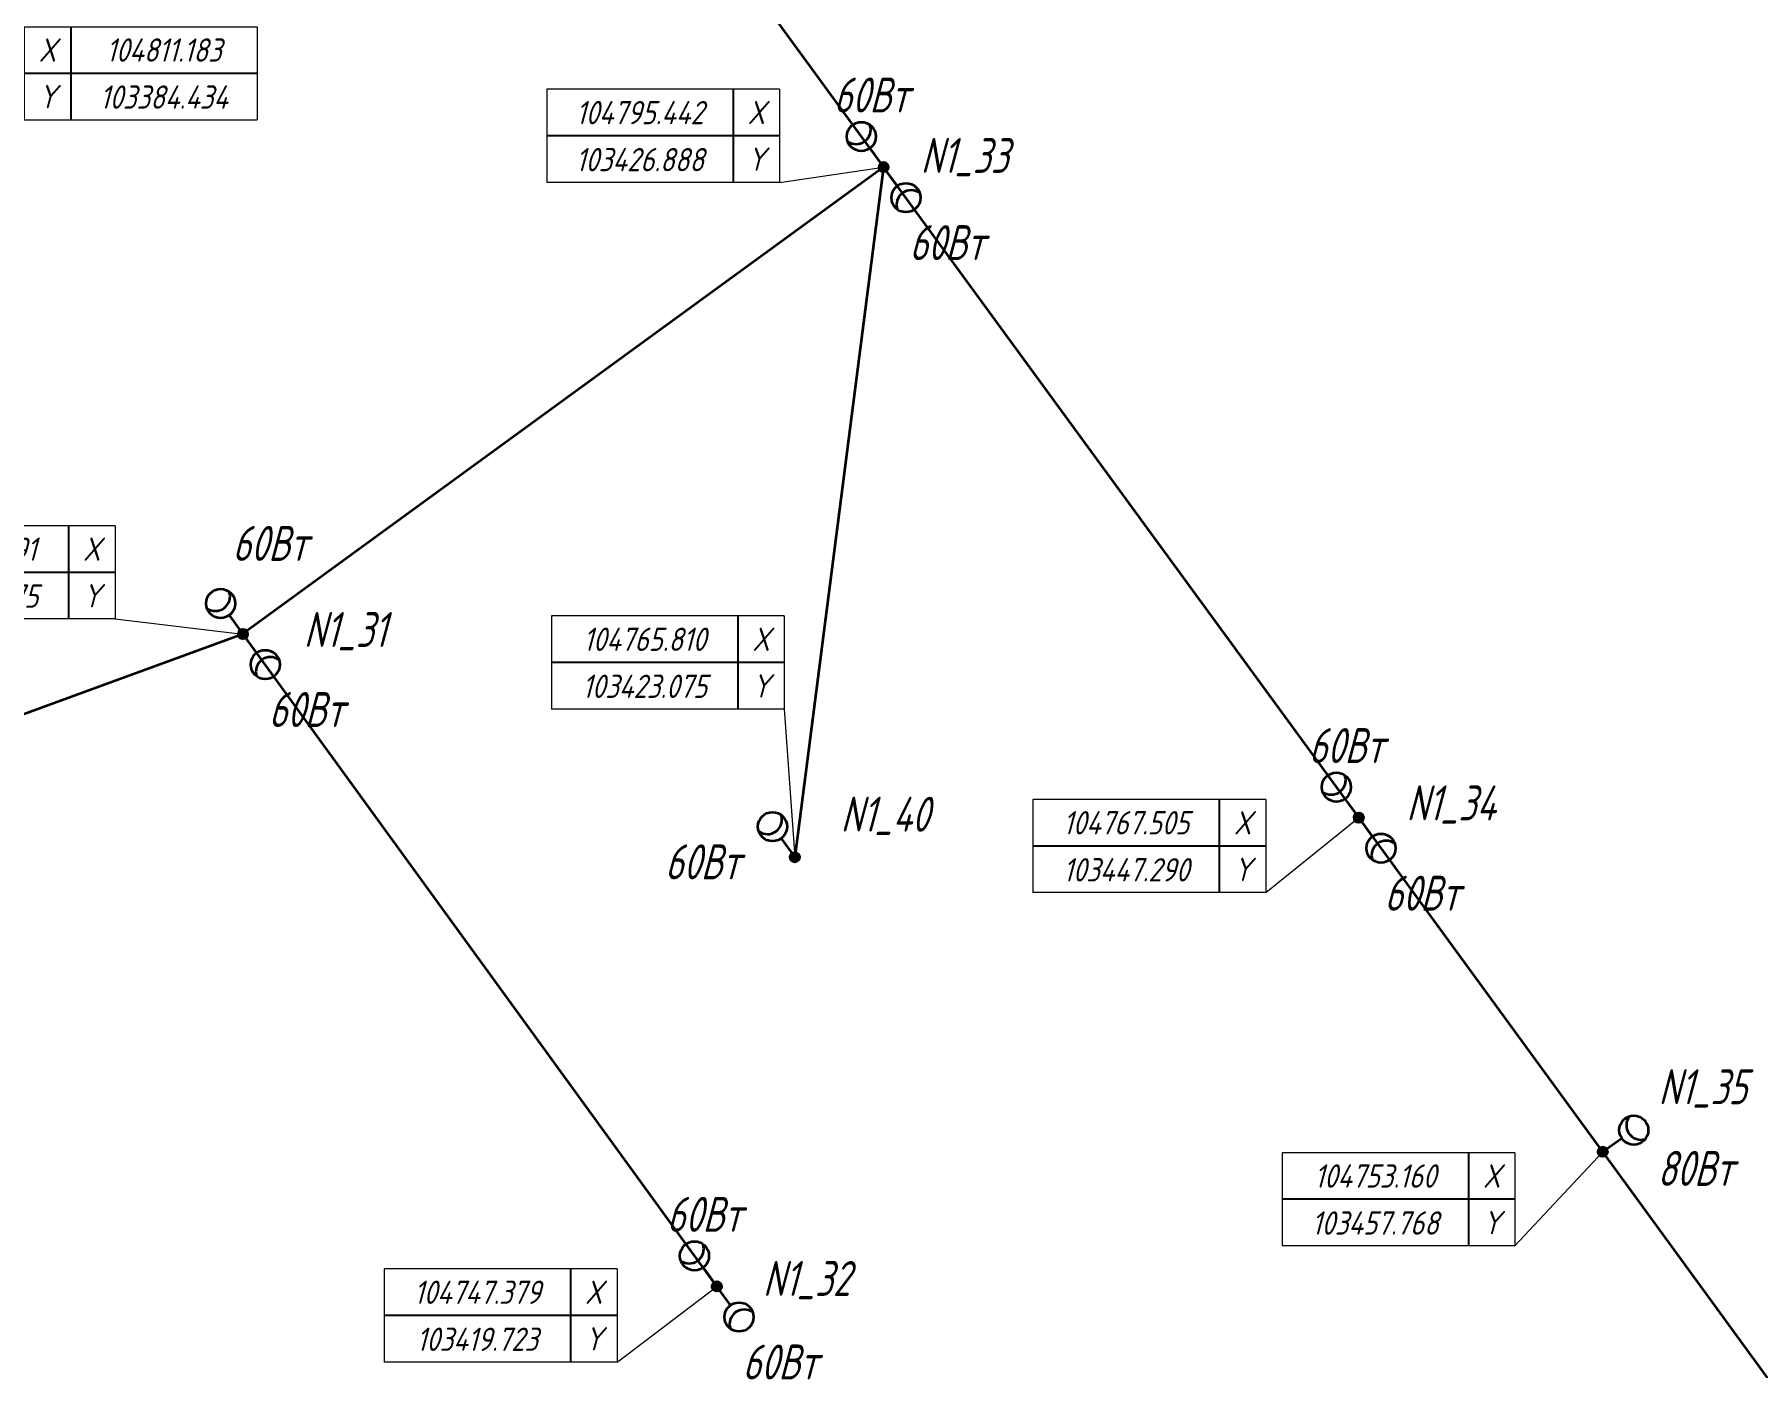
# Model space of a CAD drawing. Header units: millimetres. Extents: x 103224660 to 103518869, y 104697762 to 104995758.
# Drawn here: x 103390421 to 103464415, y 104743894 to 104801135 of the extents above; entities that cross this region are included whole.
import ezdxf
from ezdxf.enums import TextEntityAlignment as Align

# ---------------------------------------------------------------- set-up
doc = ezdxf.new("R2010")
doc.units = ezdxf.units.MM
doc.set_wipeout_variables(frame=1)
doc.layers.add('0 @ 1', color=7, linetype='Continuous')
for name, color, linetype, lineweight in [('ЭО_Воздушная линия', 10, 'Continuous', 35), ('ЭО_Пл_Опора', 10, 'Continuous', 35), ('ЭО_Пл_Опора_Светильники', 10, 'Continuous', 35), ('ЭО_Пл_Светильники', 10, 'Continuous', 25), ('ЭО_Пл_Светильники_Текст', 10, 'Continuous', 20), ('ЭС_Координата', 7, 'Continuous', 25)]:
    doc.layers.add(name, color=color, linetype=linetype, lineweight=lineweight)
doc.styles.add('ПБГС', font='simplex.shx', dxfattribs={"width": 0.8, "oblique": 15})

# ---------------------------------------------------------------- blocks, each defined once
blk = doc.blocks.new('промежуточная')
h = blk.add_hatch(color=255)
edge = h.paths.add_edge_path()
edge.add_arc((0, 0), 0.833, 0, 360)
at = {"lineweight": 30}
blk.add_circle((0, 0), 0.833, dxfattribs=at)
blk = doc.blocks.new('*U229')
at = {"layer": 'ЭО_Пл_Светильники'}
blk.add_line((0, 2), (0, 0), dxfattribs=at)
at = {"layer": 'ЭО_Пл_Светильники', "linetype": 'ByBlock', "xscale": 250, "yscale": 250, "zscale": 250}
blk.add_blockref('промежуточная', (0, 0), dxfattribs=at)
at = {"style": 'ПБГС', "oblique": 15, "width": 0.7, "flags": 1}
blk.add_attdef('NAME', (0, -6), '', height=3.5, dxfattribs=at)
at = {"layer": 'ЭО_Пл_Светильники_Текст', "style": 'ПБГС', "oblique": 15, "width": 0.7}
blk.add_attdef('N_PYLON', (1592, -251), '', height=1500, dxfattribs=at)
at = {"layer": 'ЭО_Пл_Светильники_Текст', "style": 'ПБГС', "oblique": 15, "width": 0.7, "flags": 1}
for tag, p in [('TYPE', (0, 0)), ('MANUFACTURER', (0, -12)), ('SPECIFICATION_SECTION', (0, -18)), ('POWER', (0, -24)), ('GROUP', (0, -30))]:
    blk.add_attdef(tag, p, '', height=3.5, dxfattribs=at)
blk = doc.blocks.new('*U26')
at = {"layer": 'ЭО_Пл_Светильники'}
blk.add_line((0, 2), (0, 0), dxfattribs=at)
at = {"layer": 'ЭО_Пл_Светильники', "linetype": 'ByBlock', "xscale": 250, "yscale": 250, "zscale": 250}
blk.add_blockref('промежуточная', (0, 0), dxfattribs=at)
at = {"style": 'ПБГС', "oblique": 15, "width": 0.7, "flags": 1}
blk.add_attdef('NAME', (0, -6), '', height=3.5, dxfattribs=at)
at = {"layer": 'ЭО_Пл_Светильники_Текст', "style": 'ПБГС', "oblique": 15, "width": 0.7}
blk.add_attdef('N_PYLON', (2613, -558), '', height=1500, dxfattribs=at)
at = {"layer": 'ЭО_Пл_Светильники_Текст', "style": 'ПБГС', "oblique": 15, "width": 0.7, "flags": 1}
for tag, p in [('TYPE', (0, 0)), ('MANUFACTURER', (0, -12)), ('SPECIFICATION_SECTION', (0, -18)), ('POWER', (0, -24)), ('GROUP', (0, -30))]:
    blk.add_attdef(tag, p, '', height=3.5, dxfattribs=at)
blk = doc.blocks.new('*U430')
at = {"layer": 'ЭО_Пл_Светильники'}
blk.add_line((0, 2), (0, 0), dxfattribs=at)
at = {"layer": 'ЭО_Пл_Светильники', "linetype": 'ByBlock', "xscale": 250, "yscale": 250, "zscale": 250}
blk.add_blockref('промежуточная', (0, 0), dxfattribs=at)
at = {"style": 'ПБГС', "oblique": 15, "width": 0.7, "flags": 1}
blk.add_attdef('NAME', (0, -6), '', height=3.5, dxfattribs=at)
at = {"layer": 'ЭО_Пл_Светильники_Текст', "style": 'ПБГС', "oblique": 15, "width": 0.7}
blk.add_attdef('N_PYLON', (1981, -409), '', height=1500, dxfattribs=at)
at = {"layer": 'ЭО_Пл_Светильники_Текст', "style": 'ПБГС', "oblique": 15, "width": 0.7, "flags": 1}
for tag, p in [('TYPE', (0, 0)), ('MANUFACTURER', (0, -12)), ('SPECIFICATION_SECTION', (0, -18)), ('POWER', (0, -24)), ('GROUP', (0, -30))]:
    blk.add_attdef(tag, p, '', height=3.5, dxfattribs=at)
blk = doc.blocks.new('*U228')
at = {"layer": 'ЭО_Пл_Светильники'}
blk.add_line((0, 2), (0, 0), dxfattribs=at)
at = {"layer": 'ЭО_Пл_Светильники', "linetype": 'ByBlock', "xscale": 250, "yscale": 250, "zscale": 250}
blk.add_blockref('промежуточная', (0, 0), dxfattribs=at)
at = {"style": 'ПБГС', "oblique": 15, "width": 0.7, "flags": 1}
blk.add_attdef('NAME', (0, -6), '', height=3.5, dxfattribs=at)
at = {"layer": 'ЭО_Пл_Светильники_Текст', "style": 'ПБГС', "oblique": 15, "width": 0.7}
blk.add_attdef('N_PYLON', (2050, -118), '', height=1500, dxfattribs=at)
at = {"layer": 'ЭО_Пл_Светильники_Текст', "style": 'ПБГС', "oblique": 15, "width": 0.7, "flags": 1}
for tag, p in [('TYPE', (0, 0)), ('MANUFACTURER', (0, -12)), ('SPECIFICATION_SECTION', (0, -18)), ('POWER', (0, -24)), ('GROUP', (0, -30))]:
    blk.add_attdef(tag, p, '', height=3.5, dxfattribs=at)
blk = doc.blocks.new('*U243')
at = {"layer": 'ЭО_Пл_Светильники'}
blk.add_line((0, 2), (0, 0), dxfattribs=at)
at = {"layer": 'ЭО_Пл_Светильники', "linetype": 'ByBlock', "xscale": 250, "yscale": 250, "zscale": 250}
blk.add_blockref('промежуточная', (0, 0), dxfattribs=at)
at = {"style": 'ПБГС', "oblique": 15, "width": 0.7, "flags": 1}
blk.add_attdef('NAME', (0, -6), '', height=3.5, dxfattribs=at)
at = {"layer": 'ЭО_Пл_Светильники_Текст', "style": 'ПБГС', "oblique": 15, "width": 0.7}
blk.add_attdef('N_PYLON', (2394, 2041), '', height=1500, dxfattribs=at)
at = {"layer": 'ЭО_Пл_Светильники_Текст', "style": 'ПБГС', "oblique": 15, "width": 0.7, "flags": 1}
for tag, p in [('TYPE', (0, 0)), ('MANUFACTURER', (0, -12)), ('SPECIFICATION_SECTION', (0, -18)), ('POWER', (0, -24)), ('GROUP', (0, -30))]:
    blk.add_attdef(tag, p, '', height=3.5, dxfattribs=at)
blk = doc.blocks.new('*U24')
at = {"layer": 'ЭО_Пл_Светильники'}
blk.add_line((0, 2), (0, 0), dxfattribs=at)
at = {"layer": 'ЭО_Пл_Светильники', "linetype": 'ByBlock', "xscale": 250, "yscale": 250, "zscale": 250}
blk.add_blockref('промежуточная', (0, 0), dxfattribs=at)
at = {"style": 'ПБГС', "oblique": 15, "width": 0.7, "flags": 1}
blk.add_attdef('NAME', (0, -6), '', height=3.5, dxfattribs=at)
at = {"layer": 'ЭО_Пл_Светильники_Текст', "style": 'ПБГС', "oblique": 15, "width": 0.7}
blk.add_attdef('N_PYLON', (1964, 1095), '', height=1500, dxfattribs=at)
at = {"layer": 'ЭО_Пл_Светильники_Текст', "style": 'ПБГС', "oblique": 15, "width": 0.7, "flags": 1}
for tag, p in [('TYPE', (0, 0)), ('MANUFACTURER', (0, -12)), ('SPECIFICATION_SECTION', (0, -18)), ('POWER', (0, -24)), ('GROUP', (0, -30))]:
    blk.add_attdef(tag, p, '', height=3.5, dxfattribs=at)
blk = doc.blocks.new('*U208')
at = {"layer": 'ЭО_Пл_Опора_Светильники'}
h = blk.add_hatch(color=256, dxfattribs=at)
h.dxf.hatch_style = 1
h.paths.add_polyline_path([(-161, -117, 1), (161, 117, 1)])
blk.add_line((589, -808), (0, 0), dxfattribs=at)
for centre, radius in [((0, 0), 199), ((957, -1313), 625)]:
    blk.add_circle(centre, radius, dxfattribs=at)
blk.add_arc((1178, -1616), 625, 53.54546, 198.63025, dxfattribs=at)
at = {"style": 'ПБГС', "oblique": 15, "width": 0.7, "flags": 1}
for tag, p, height in [('TYPE', (-1704, -2539), 525000), ('NAME', (0, -3506), 875), ('MANUFACTURER', (0, -5006), 875), ('SPECIFICATION_SECTION', (0, -6506), 875), ('GROUP', (0, -9506), 875)]:
    blk.add_attdef(tag, p, '', height=height, dxfattribs=at)
at = {"layer": 'ЭО_Пл_Светильники_Текст', "style": 'ПБГС', "oblique": 15, "width": 0.7}
blk.add_attdef('POWER', (1103, -3993), '', height=1500, dxfattribs=at)
blk = doc.blocks.new('*U209')
at = {"layer": 'ЭО_Пл_Опора_Светильники'}
h = blk.add_hatch(color=256, dxfattribs=at)
h.dxf.hatch_style = 1
h.paths.add_polyline_path([(161, 117, 1), (-161, -117, 1)])
blk.add_line((-590, 807), (0, 0), dxfattribs=at)
for centre, radius in [((-959, 1312), 625), ((0, 0), 199)]:
    blk.add_circle(centre, radius, dxfattribs=at)
blk.add_arc((-1181, 1614), 625, 233.63971, 18.7245, dxfattribs=at)
at = {"style": 'ПБГС', "oblique": 15, "width": 0.7, "flags": 1}
for tag, p, height in [('TYPE', (-1704, -2539), 525000), ('NAME', (0, -3506), 875), ('MANUFACTURER', (0, -5006), 875), ('SPECIFICATION_SECTION', (0, -6506), 875), ('GROUP', (0, -9506), 875)]:
    blk.add_attdef(tag, p, '', height=height, dxfattribs=at)
at = {"layer": 'ЭО_Пл_Светильники_Текст', "style": 'ПБГС', "oblique": 15, "width": 0.7}
blk.add_attdef('POWER', (-2150, 2346), '', height=1500, dxfattribs=at)
blk = doc.blocks.new('*U432')
at = {"layer": 'ЭО_Пл_Опора_Светильники'}
h = blk.add_hatch(color=256, dxfattribs=at)
h.dxf.hatch_style = 1
h.paths.add_polyline_path([(161, 117, 1), (-161, -117, 1)])
blk.add_line((-590, 807), (0, 0), dxfattribs=at)
for centre, radius in [((-959, 1312), 625), ((0, 0), 199)]:
    blk.add_circle(centre, radius, dxfattribs=at)
blk.add_arc((-1181, 1614), 625, 233.63971, 18.7245, dxfattribs=at)
at = {"style": 'ПБГС', "oblique": 15, "width": 0.7, "flags": 1}
for tag, p, height in [('TYPE', (-1704, -2539), 525000), ('NAME', (0, -3506), 875), ('MANUFACTURER', (0, -5006), 875), ('SPECIFICATION_SECTION', (0, -6506), 875), ('GROUP', (0, -9506), 875)]:
    blk.add_attdef(tag, p, '', height=height, dxfattribs=at)
at = {"layer": 'ЭО_Пл_Светильники_Текст', "style": 'ПБГС', "oblique": 15, "width": 0.7}
blk.add_attdef('POWER', (-456, 3141), '', height=1500, dxfattribs=at)
blk = doc.blocks.new('*U225')
at = {"layer": 'ЭО_Пл_Опора_Светильники'}
h = blk.add_hatch(color=256, dxfattribs=at)
h.dxf.hatch_style = 1
h.paths.add_polyline_path([(161, 117, 1), (-161, -117, 1)])
blk.add_line((-590, 807), (0, 0), dxfattribs=at)
for centre, radius in [((-959, 1312), 625), ((0, 0), 199)]:
    blk.add_circle(centre, radius, dxfattribs=at)
blk.add_arc((-1181, 1614), 625, 233.63971, 18.7245, dxfattribs=at)
at = {"style": 'ПБГС', "oblique": 15, "width": 0.7, "flags": 1}
for tag, p, height in [('TYPE', (-1704, -2539), 525000), ('NAME', (0, -3506), 875), ('MANUFACTURER', (0, -5006), 875), ('SPECIFICATION_SECTION', (0, -6506), 875), ('GROUP', (0, -9506), 875)]:
    blk.add_attdef(tag, p, '', height=height, dxfattribs=at)
at = {"layer": 'ЭО_Пл_Светильники_Текст', "style": 'ПБГС', "oblique": 15, "width": 0.7}
blk.add_attdef('POWER', (-5581, -949), '', height=1500, dxfattribs=at)
blk = doc.blocks.new('*U242')
at = {"layer": 'ЭО_Пл_Опора_Светильники'}
h = blk.add_hatch(color=256, dxfattribs=at)
h.dxf.hatch_style = 1
h.paths.add_polyline_path([(114, -163, 1), (-114, 163, 1)])
blk.add_line((820, 572), (0, 0), dxfattribs=at)
for centre, radius in [((1333, 929), 625), ((0, 0), 199)]:
    blk.add_circle(centre, radius, dxfattribs=at)
blk.add_arc((1641, 1144), 625, 142.3373, 287.42209, dxfattribs=at)
at = {"style": 'ПБГС', "oblique": 15, "width": 0.7, "flags": 1}
for tag, p, height in [('TYPE', (-1704, -2539), 525000), ('NAME', (0, -3506), 875), ('MANUFACTURER', (0, -5006), 875), ('SPECIFICATION_SECTION', (0, -6506), 875), ('GROUP', (0, -9506), 875)]:
    blk.add_attdef(tag, p, '', height=height, dxfattribs=at)
at = {"layer": 'ЭО_Пл_Светильники_Текст', "style": 'ПБГС', "oblique": 15, "width": 0.7}
blk.add_attdef('POWER', (2348, -1462), '', height=1500, dxfattribs=at)
blk = doc.blocks.new('*U508')
blk.add_wipeout([(-8.57, -6.5), (-8.57, 1.5), (-28.57, 1.5), (-28.57, -6.5)])
at = {"lineweight": 0}
blk.add_line((-8.57, -6.5), (0, 0), dxfattribs=at)
at = {"color": 0, "lineweight": 0, "transparency": 16777216}
for points in [[(-28.57, 1.5), (-28.57, -6.5), (-28.57, -6.5), (-28.57, -6.5)], [(-8.57, 1.5), (-28.57, 1.5)], [(-8.57, 1.5), (-8.57, -6.5), (-8.57, -6.5), (-8.57, -6.5)], [(-8.57, -6.5), (-28.57, -6.5)]]:
    blk.add_lwpolyline(points, dxfattribs=at)
at = {"transparency": 16777216}
for points in [[(-12.57, 1.5), (-12.57, -6.5)], [(-8.57, -2.5), (-28.57, -2.5)]]:
    blk.add_lwpolyline(points, dxfattribs=at)
at = {"color": 250, "transparency": 16777216, "style": 'ПБГС', "oblique": 15, "width": 0.8, "flags": 8}
for tag, p in [('КООРДИНАТАY', (-20.57, -0.5)), ('КООРДИНАТАX', (-20.57, -4.54))]:
    blk.add_attdef(tag, text='', height=2, dxfattribs=at).set_placement(p, align=Align.MIDDLE_CENTER)
at = {"layer": '0 @ 1', "color": 7, "transparency": 16777216, "char_height": 2, "width": 4, "attachment_point": 5, "style": 'ПБГС'}
for s, insert in [('X', (-10.57, -0.5)), ('Y', (-10.57, -4.5))]:
    blk.add_mtext(s, dxfattribs=dict(at, insert=insert))
blk = doc.blocks.new('*U1415')
at = {"layer": 'ЭС_Координата', "lineweight": 70}
ref = blk.add_blockref('*U508', (103419723, 104747379), dxfattribs=dict(at, xscale=500, yscale=500, zscale=500))
ref.add_attrib('КООРДИНАТАX', '103419.723', dxfattribs={"layer": '0 @ 1', "color": 250, "transparency": 16777216, "height": 1000, "style": 'ПБГС', "oblique": 15, "width": 0.8, "flags": 8}).set_placement((103409436, 104745108), align=Align.MIDDLE_CENTER)
ref.add_attrib('КООРДИНАТАY', '104747.379', dxfattribs={"layer": '0 @ 1', "color": 250, "transparency": 16777216, "height": 1000, "style": 'ПБГС', "oblique": 15, "width": 0.8, "flags": 8}).set_placement((103409436, 104747127), align=Align.MIDDLE_CENTER)
blk = doc.blocks.new('*U507')
blk.add_wipeout([(-7.54, -8.08), (-7.54, -0.08), (-27.54, -0.08), (-27.54, -8.08)])
at = {"lineweight": 0}
blk.add_line((-7.54, -8.08), (0, 0), dxfattribs=at)
at = {"color": 0, "lineweight": 0, "transparency": 16777216}
for points in [[(-27.54, -0.08), (-27.54, -8.08), (-27.54, -8.08), (-27.54, -8.08)], [(-7.54, -0.08), (-27.54, -0.08)], [(-7.54, -0.08), (-7.54, -8.08), (-7.54, -8.08), (-7.54, -8.08)], [(-7.54, -8.08), (-27.54, -8.08)]]:
    blk.add_lwpolyline(points, dxfattribs=at)
at = {"transparency": 16777216}
for points in [[(-11.54, -0.08), (-11.54, -8.08)], [(-7.54, -4.08), (-27.54, -4.08)]]:
    blk.add_lwpolyline(points, dxfattribs=at)
at = {"color": 250, "transparency": 16777216, "style": 'ПБГС', "oblique": 15, "width": 0.8, "flags": 8}
for tag, p in [('КООРДИНАТАY', (-19.54, -2.08)), ('КООРДИНАТАX', (-19.54, -6.12))]:
    blk.add_attdef(tag, text='', height=2, dxfattribs=at).set_placement(p, align=Align.MIDDLE_CENTER)
at = {"layer": '0 @ 1', "color": 7, "transparency": 16777216, "char_height": 2, "width": 4, "attachment_point": 5, "style": 'ПБГС'}
for s, insert in [('X', (-9.54, -2.08)), ('Y', (-9.54, -6.08))]:
    blk.add_mtext(s, dxfattribs=dict(at, insert=insert))
blk = doc.blocks.new('*U1416')
at = {"layer": 'ЭС_Координата', "lineweight": 70}
ref = blk.add_blockref('*U507', (103457768, 104753160), dxfattribs=dict(at, xscale=500, yscale=500, zscale=500))
ref.add_attrib('КООРДИНАТАX', '103457.768', dxfattribs={"layer": '0 @ 1', "color": 250, "transparency": 16777216, "height": 1000, "style": 'ПБГС', "oblique": 15, "width": 0.8, "flags": 8}).set_placement((103447997, 104750100), align=Align.MIDDLE_CENTER)
ref.add_attrib('КООРДИНАТАY', '104753.160', dxfattribs={"layer": '0 @ 1', "color": 250, "transparency": 16777216, "height": 1000, "style": 'ПБГС', "oblique": 15, "width": 0.8, "flags": 8}).set_placement((103447997, 104752118), align=Align.MIDDLE_CENTER)
blk = doc.blocks.new('*U506')
blk.add_wipeout([(-7.98, -6.44), (-7.98, 1.56), (-27.98, 1.56), (-27.98, -6.44)])
at = {"lineweight": 0}
blk.add_line((-7.98, -6.44), (0, 0), dxfattribs=at)
at = {"color": 0, "lineweight": 0, "transparency": 16777216}
for points in [[(-27.98, 1.56), (-27.98, -6.44), (-27.98, -6.44), (-27.98, -6.44)], [(-7.98, 1.56), (-27.98, 1.56)], [(-7.98, 1.56), (-7.98, -6.44), (-7.98, -6.44), (-7.98, -6.44)], [(-7.98, -6.44), (-27.98, -6.44)]]:
    blk.add_lwpolyline(points, dxfattribs=at)
at = {"transparency": 16777216}
for points in [[(-11.98, 1.56), (-11.98, -6.44)], [(-7.98, -2.44), (-27.98, -2.44)]]:
    blk.add_lwpolyline(points, dxfattribs=at)
at = {"color": 250, "transparency": 16777216, "style": 'ПБГС', "oblique": 15, "width": 0.8, "flags": 8}
for tag, p in [('КООРДИНАТАY', (-19.98, -0.44)), ('КООРДИНАТАX', (-19.98, -4.48))]:
    blk.add_attdef(tag, text='', height=2, dxfattribs=at).set_placement(p, align=Align.MIDDLE_CENTER)
at = {"layer": '0 @ 1', "color": 7, "transparency": 16777216, "char_height": 2, "width": 4, "attachment_point": 5, "style": 'ПБГС'}
for s, insert in [('X', (-9.98, -0.44)), ('Y', (-9.98, -4.44))]:
    blk.add_mtext(s, dxfattribs=dict(at, insert=insert))
blk = doc.blocks.new('*U1417')
at = {"layer": 'ЭС_Координата', "lineweight": 70}
ref = blk.add_blockref('*U506', (103447290, 104767505), dxfattribs=dict(at, xscale=500, yscale=500, zscale=500))
ref.add_attrib('КООРДИНАТАX', '103447.290', dxfattribs={"layer": '0 @ 1', "color": 250, "transparency": 16777216, "height": 1000, "style": 'ПБГС', "oblique": 15, "width": 0.8, "flags": 8}).set_placement((103437300, 104765267), align=Align.MIDDLE_CENTER)
ref.add_attrib('КООРДИНАТАY', '104767.505', dxfattribs={"layer": '0 @ 1', "color": 250, "transparency": 16777216, "height": 1000, "style": 'ПБГС', "oblique": 15, "width": 0.8, "flags": 8}).set_placement((103437300, 104767286), align=Align.MIDDLE_CENTER)
blk = doc.blocks.new('*U509')
blk.add_wipeout([(-10.99, 1.29), (-10.99, 9.29), (-30.99, 9.29), (-30.99, 1.29)])
at = {"lineweight": 0}
blk.add_line((-10.99, 1.29), (0, 0), dxfattribs=at)
at = {"color": 0, "lineweight": 0, "transparency": 16777216}
for points in [[(-30.99, 9.29), (-30.99, 1.29), (-30.99, 1.29), (-30.99, 1.29)], [(-10.99, 9.29), (-30.99, 9.29)], [(-10.99, 9.29), (-10.99, 1.29), (-10.99, 1.29), (-10.99, 1.29)], [(-10.99, 1.29), (-30.99, 1.29)]]:
    blk.add_lwpolyline(points, dxfattribs=at)
at = {"transparency": 16777216}
for points in [[(-14.99, 9.29), (-14.99, 1.29)], [(-10.99, 5.29), (-30.99, 5.29)]]:
    blk.add_lwpolyline(points, dxfattribs=at)
at = {"color": 250, "transparency": 16777216, "style": 'ПБГС', "oblique": 15, "width": 0.8, "flags": 8}
for tag, p in [('КООРДИНАТАY', (-22.99, 7.29)), ('КООРДИНАТАX', (-22.99, 3.25))]:
    blk.add_attdef(tag, text='', height=2, dxfattribs=at).set_placement(p, align=Align.MIDDLE_CENTER)
at = {"layer": '0 @ 1', "color": 7, "transparency": 16777216, "char_height": 2, "width": 4, "attachment_point": 5, "style": 'ПБГС'}
for s, insert in [('X', (-12.99, 7.29)), ('Y', (-12.99, 3.29))]:
    blk.add_mtext(s, dxfattribs=dict(at, insert=insert))
blk = doc.blocks.new('*U1418')
at = {"layer": 'ЭС_Координата', "lineweight": 70}
ref = blk.add_blockref('*U509', (103399375, 104775391), dxfattribs=dict(at, xscale=500, yscale=500, zscale=500))
ref.add_attrib('КООРДИНАТАX', '103399.375', dxfattribs={"layer": '0 @ 1', "color": 250, "transparency": 16777216, "height": 1000, "style": 'ПБГС', "oblique": 15, "width": 0.8, "flags": 8}).set_placement((103387880, 104777017), align=Align.MIDDLE_CENTER)
ref.add_attrib('КООРДИНАТАY', '104775.391', dxfattribs={"layer": '0 @ 1', "color": 250, "transparency": 16777216, "height": 1000, "style": 'ПБГС', "oblique": 15, "width": 0.8, "flags": 8}).set_placement((103387880, 104779035), align=Align.MIDDLE_CENTER)
blk = doc.blocks.new('*U511')
blk.add_wipeout([(-8.94, -1.32), (-8.94, 6.68), (-28.94, 6.68), (-28.94, -1.32)])
at = {"lineweight": 0}
blk.add_line((-8.94, -1.32), (0, 0), dxfattribs=at)
at = {"color": 0, "lineweight": 0, "transparency": 16777216}
for points in [[(-28.94, 6.68), (-28.94, -1.32), (-28.94, -1.32), (-28.94, -1.32)], [(-8.94, 6.68), (-28.94, 6.68)], [(-8.94, 6.68), (-8.94, -1.32), (-8.94, -1.32), (-8.94, -1.32)], [(-8.94, -1.32), (-28.94, -1.32)]]:
    blk.add_lwpolyline(points, dxfattribs=at)
at = {"transparency": 16777216}
for points in [[(-12.94, 6.68), (-12.94, -1.32)], [(-8.94, 2.68), (-28.94, 2.68)]]:
    blk.add_lwpolyline(points, dxfattribs=at)
at = {"color": 250, "transparency": 16777216, "style": 'ПБГС', "oblique": 15, "width": 0.8, "flags": 8}
for tag, p in [('КООРДИНАТАY', (-20.94, 4.68)), ('КООРДИНАТАX', (-20.94, 0.64))]:
    blk.add_attdef(tag, text='', height=2, dxfattribs=at).set_placement(p, align=Align.MIDDLE_CENTER)
at = {"layer": '0 @ 1', "color": 7, "transparency": 16777216, "char_height": 2, "width": 4, "attachment_point": 5, "style": 'ПБГС'}
for s, insert in [('X', (-10.94, 4.68)), ('Y', (-10.94, 0.68))]:
    blk.add_mtext(s, dxfattribs=dict(at, insert=insert))
blk = doc.blocks.new('*U1419')
at = {"layer": 'ЭС_Координата', "lineweight": 70}
ref = blk.add_blockref('*U511', (103426888, 104795442), dxfattribs=dict(at, xscale=500, yscale=500, zscale=500))
ref.add_attrib('КООРДИНАТАX', '103426.888', dxfattribs={"layer": '0 @ 1', "color": 250, "transparency": 16777216, "height": 1000, "style": 'ПБГС', "oblique": 15, "width": 0.8, "flags": 8}).set_placement((103416416, 104795761), align=Align.MIDDLE_CENTER)
ref.add_attrib('КООРДИНАТАY', '104795.442', dxfattribs={"layer": '0 @ 1', "color": 250, "transparency": 16777216, "height": 1000, "style": 'ПБГС', "oblique": 15, "width": 0.8, "flags": 8}).set_placement((103416416, 104797780), align=Align.MIDDLE_CENTER)
blk = doc.blocks.new('*U512')
blk.add_wipeout([(-0.91, 12.71), (-0.91, 20.71), (-20.91, 20.71), (-20.91, 12.71)])
at = {"lineweight": 0}
blk.add_line((-0.91, 12.71), (0, 0), dxfattribs=at)
at = {"color": 0, "lineweight": 0, "transparency": 16777216}
for points in [[(-20.91, 20.71), (-20.91, 12.71), (-20.91, 12.71), (-20.91, 12.71)], [(-0.91, 20.71), (-20.91, 20.71)], [(-0.91, 20.71), (-0.91, 12.71), (-0.91, 12.71), (-0.91, 12.71)], [(-0.91, 12.71), (-20.91, 12.71)]]:
    blk.add_lwpolyline(points, dxfattribs=at)
at = {"transparency": 16777216}
for points in [[(-4.91, 20.71), (-4.91, 12.71)], [(-0.91, 16.71), (-20.91, 16.71)]]:
    blk.add_lwpolyline(points, dxfattribs=at)
at = {"color": 250, "transparency": 16777216, "style": 'ПБГС', "oblique": 15, "width": 0.8, "flags": 8}
for tag, p in [('КООРДИНАТАY', (-12.91, 18.71)), ('КООРДИНАТАX', (-12.91, 14.67))]:
    blk.add_attdef(tag, text='', height=2, dxfattribs=at).set_placement(p, align=Align.MIDDLE_CENTER)
at = {"layer": '0 @ 1', "color": 7, "transparency": 16777216, "char_height": 2, "width": 4, "attachment_point": 5, "style": 'ПБГС'}
for s, insert in [('X', (-2.91, 18.71)), ('Y', (-2.91, 14.71))]:
    blk.add_mtext(s, dxfattribs=dict(at, insert=insert))
blk = doc.blocks.new('*U1421')
at = {"layer": 'ЭС_Координата', "lineweight": 70}
ref = blk.add_blockref('*U512', (103423075, 104765810), dxfattribs=dict(at, xscale=500, yscale=500, zscale=500))
ref.add_attrib('КООРДИНАТАX', '103423.075', dxfattribs={"layer": '0 @ 1', "color": 250, "transparency": 16777216, "height": 1000, "style": 'ПБГС', "oblique": 15, "width": 0.8, "flags": 8}).set_placement((103416622, 104773146), align=Align.MIDDLE_CENTER)
ref.add_attrib('КООРДИНАТАY', '104765.810', dxfattribs={"layer": '0 @ 1', "color": 250, "transparency": 16777216, "height": 1000, "style": 'ПБГС', "oblique": 15, "width": 0.8, "flags": 8}).set_placement((103416622, 104775165), align=Align.MIDDLE_CENTER)
blk = doc.blocks.new('*U514')
blk.add_wipeout([(11.09, -27.43), (11.09, -19.43), (31.09, -19.43), (31.09, -27.43)])
at = {"lineweight": 0}
blk.add_line((11.09, -27.43), (0, 0), dxfattribs=at)
at = {"color": 0, "lineweight": 0, "transparency": 16777216}
for points in [[(11.09, -19.43), (11.09, -27.43), (11.09, -27.43), (11.09, -27.43)], [(11.09, -19.43), (31.09, -19.43)], [(31.09, -19.43), (31.09, -27.43), (31.09, -27.43), (31.09, -27.43)], [(11.09, -27.43), (31.09, -27.43)]]:
    blk.add_lwpolyline(points, dxfattribs=at)
at = {"transparency": 16777216}
for points in [[(15.09, -19.43), (15.09, -27.43)], [(11.09, -23.43), (31.09, -23.43)]]:
    blk.add_lwpolyline(points, dxfattribs=at)
at = {"color": 250, "transparency": 16777216, "style": 'ПБГС', "oblique": 15, "width": 0.8, "flags": 8}
for tag, p in [('КООРДИНАТАY', (23.09, -21.43)), ('КООРДИНАТАX', (23.09, -25.47))]:
    blk.add_attdef(tag, text='', height=2, dxfattribs=at).set_placement(p, align=Align.MIDDLE_CENTER)
at = {"layer": '0 @ 1', "color": 7, "transparency": 16777216, "char_height": 2, "width": 4, "attachment_point": 5, "style": 'ПБГС'}
for s, insert in [('X', (13.09, -21.43)), ('Y', (13.09, -25.43))]:
    blk.add_mtext(s, dxfattribs=dict(at, insert=insert))
blk = doc.blocks.new('*U1423')
at = {"layer": 'ЭС_Координата', "lineweight": 70}
ref = blk.add_blockref('*U514', (103384434, 104811183), dxfattribs=dict(at, xscale=500, yscale=500, zscale=500))
ref.add_attrib('КООРДИНАТАX', '103384.434', dxfattribs={"layer": '0 @ 1', "color": 250, "transparency": 16777216, "height": 1000, "style": 'ПБГС', "oblique": 15, "width": 0.8, "flags": 8}).set_placement((103395979, 104798447), align=Align.MIDDLE_CENTER)
ref.add_attrib('КООРДИНАТАY', '104811.183', dxfattribs={"layer": '0 @ 1', "color": 250, "transparency": 16777216, "height": 1000, "style": 'ПБГС', "oblique": 15, "width": 0.8, "flags": 8}).set_placement((103395979, 104800466), align=Align.MIDDLE_CENTER)

msp = doc.modelspace()

# ---------------------------------------------------------------- linework, layer by layer
at = {"layer": 'ЭО_Воздушная линия'}
for p, q in [((103457766, 104753158), (103447288, 104767507)), ((103468244, 104738809), (103457766, 104753158))]:
    msp.add_line(p, q, dxfattribs=at)
for points in [[(103413149, 104814251), (103426888, 104795439)], [(103426888, 104795442), (103399375, 104775392)], [(103426888, 104795439), (103423075, 104765808)], [(103447288, 104767505), (103426888, 104795439)], [(103399375, 104775391), (103365347, 104762941)], [(103419721, 104747376), (103399375, 104775392)]]:
    msp.add_lwpolyline(points, dxfattribs=at)

# ---------------------------------------------------------------- block references
at = {"layer": 'ЭО_Пл_Опора'}
for name, p, values in [('*U229', (103426888, 104795439), {'N_PYLON': 'N1_33'}), ('*U26', (103399375, 104775391), {'N_PYLON': 'N1_31'}), ('*U24', (103423075, 104765808), {'N_PYLON': 'N1_40'}), ('*U228', (103447288, 104767505), {'N_PYLON': 'N1_34'}), ('*U243', (103457766, 104753157), {'N_PYLON': 'N1_35'}), ('*U430', (103419721, 104747376), {'N_PYLON': 'N1_32'})]:
    msp.add_blockref(name, p, dxfattribs=at).add_auto_attribs(values)
at = {"layer": 'ЭО_Пл_Светильники'}
for name, p, values in [('*U209', (103426888, 104795439), {'POWER': '60Вт'}), ('*U208', (103426888, 104795439), {'POWER': '60Вт'}), ('*U432', (103399375, 104775391), {'POWER': '60Вт'}), ('*U208', (103399375, 104775391), {'POWER': '60Вт'}), ('*U209', (103447288, 104767505), {'POWER': '60Вт'}), ('*U225', (103423075, 104765807), {'POWER': '60Вт'}), ('*U208', (103447288, 104767505), {'POWER': '60Вт'}), ('*U242', (103457766, 104753157), {'POWER': '80Вт'}), ('*U209', (103419721, 104747376), {'POWER': '60Вт'}), ('*U208', (103419721, 104747376), {'POWER': '60Вт'})]:
    msp.add_blockref(name, p, dxfattribs=at).add_auto_attribs(values)
at = {"layer": 'ЭО_Пл_Светильники_Текст'}
msp.add_blockref('*U1423', (0, 0), dxfattribs=at)

# ---------------------------------------------------------------- next in the draw order: block references
for name in ['*U1419', '*U1418', '*U1421', '*U1417', '*U1416', '*U1415']:
    msp.add_blockref(name, (0, 0), dxfattribs=at)

doc.saveas('drawing.dxf')
